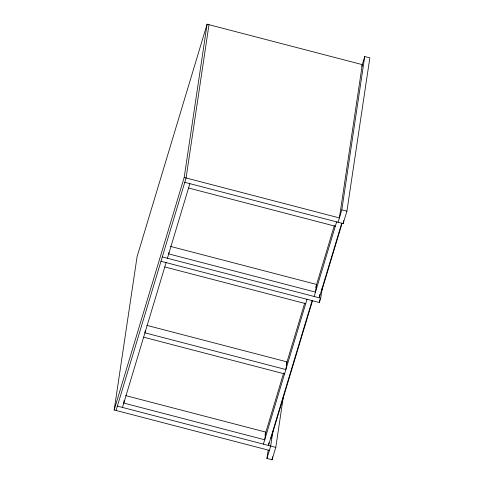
<?xml version="1.0" encoding="UTF-8"?>
<svg xmlns="http://www.w3.org/2000/svg" width="484" height="484" viewBox="0 0 484 484"><rect width="100%" height="100%" fill="white"/><g stroke="black" fill="none" stroke-linecap="round" stroke-linejoin="round"><path stroke-width="0.73" d="M269.376 450.392L114.17 409.96L137.081 256.677L207.091 24.2L362.292 64.626L339.387 217.915L184.18 177.483L207.091 24.2M124.207 400.292L123.789 403.081L264.712 439.793L265.855 432.127L125.665 395.609M145.254 330.747L144.94 332.841L285.863 369.552L287.006 361.887L146.815 325.369M168.922 252.503L168.716 253.9L315.465 292.124L316.609 284.459L170.592 246.423M208.985 24.696L186.074 177.979L116.069 410.456M268.916 442.685L268.499 445.468L312.113 300.637M283.497 395.773L275.789 447.367L272.044 459.8L266.944 458.469L268.172 450.247M271.403 436.175L271.101 438.183L312.549 300.558M272.922 431.087L270.689 446.042L266.944 458.469M272.044 459.8L272.492 456.811M319.779 294.32L319.259 297.805L341.716 223.215M160.99 261.269L319.404 302.536L319.851 299.542M319.404 302.536L320.711 298.186L322.277 287.714M338.074 222.265L341.819 209.832L364.73 56.549L369.83 57.874L346.919 211.157L343.174 223.59L184.767 182.329M343.174 223.59L343.622 220.601M114.17 409.96L184.18 177.483M122.476 407.431L166.091 262.6M167.403 258.25L189.867 183.654M361.729 66.496L364.73 56.549M264.978 435.037L283.642 373.067M286.244 364.422L304.69 303.172M263.399 444.143L307.013 299.306M315.731 287.375L334.305 225.695M314.152 296.474L336.616 221.884M321.86 290.521L342.164 223.1M341.819 209.832L346.919 211.157M188.554 188.01L335.309 226.234M162.303 256.919L320.711 298.186M164.784 266.95L305.707 303.662M143.633 337.191L284.55 373.902M117.376 406.106L275.789 447.367"/></g></svg>
